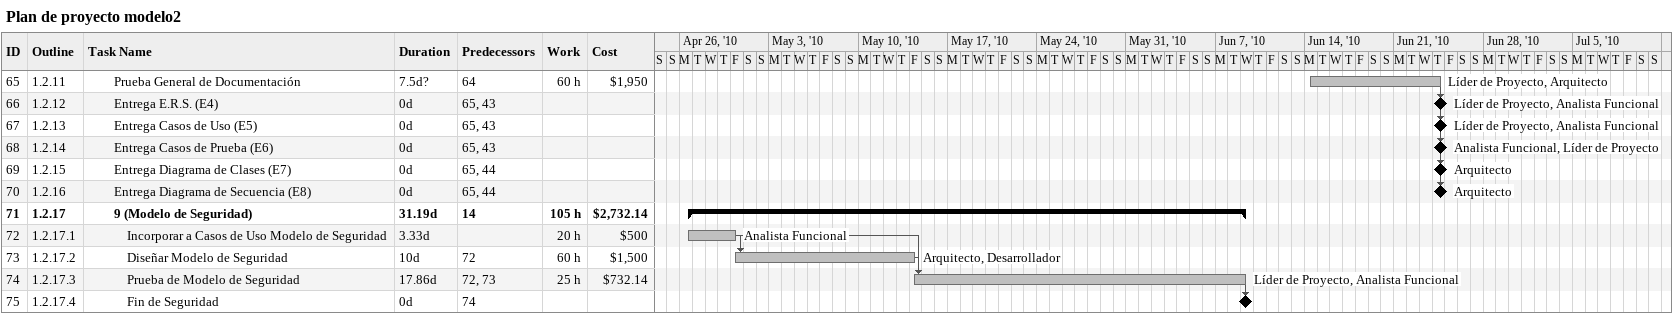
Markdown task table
Plan de proyecto modelo2

| ID | WBS | Task | Duration | Start | Finish | Predecessors | Resources | Work (h) | Cost ($) |
|---|---|---|---|---|---|---|---|---|---|
| 65 | 1.2.11 | Prueba General de Documentación | 7.5d? | 2010-06-14 | 2010-06-24 | 64 | Líder de Proyecto, Arquitecto | 60 | 1950 |
| 66 | 1.2.12 | Entrega E.R.S. (E4) | 0d | 2010-06-24 | 2010-06-24 | 65, 43 | Líder de Proyecto, Analista Funcional |  |  |
| 67 | 1.2.13 | Entrega Casos de Uso (E5) | 0d | 2010-06-24 | 2010-06-24 | 65, 43 | Líder de Proyecto, Analista Funcional |  |  |
| 68 | 1.2.14 | Entrega Casos de Prueba (E6) | 0d | 2010-06-24 | 2010-06-24 | 65, 43 | Analista Funcional, Líder de Proyecto |  |  |
| 69 | 1.2.15 | Entrega Diagrama de Clases (E7) | 0d | 2010-06-24 | 2010-06-24 | 65, 44 | Arquitecto |  |  |
| 70 | 1.2.16 | Entrega Diagrama de Secuencia (E8) | 0d | 2010-06-24 | 2010-06-24 | 65, 44 | Arquitecto |  |  |
| 71 | 1.2.17 | **9 (Modelo de Seguridad)** | 31.19d | 2010-04-26 | 2010-06-09 | 14 |  | 105 | 2732.14 |
| 72 | 1.2.17.1 | Incorporar a Casos de Uso Modelo de Seguridad | 3.33d | 2010-04-26 | 2010-04-30 |  | Analista Funcional | 20 | 500 |
| 73 | 1.2.17.2 | Diseñar Modelo de Seguridad | 10d | 2010-04-30 | 2010-05-14 | 72 | Arquitecto, Desarrollador | 60 | 1500 |
| 74 | 1.2.17.3 | Prueba de Modelo de Seguridad | 17.86d | 2010-05-14 | 2010-06-09 | 72, 73 | Líder de Proyecto, Analista Funcional | 25 | 732.14 |
| 75 | 1.2.17.4 | Fin de Seguridad | 0d | 2010-06-09 | 2010-06-09 | 74 |  |  |  |
